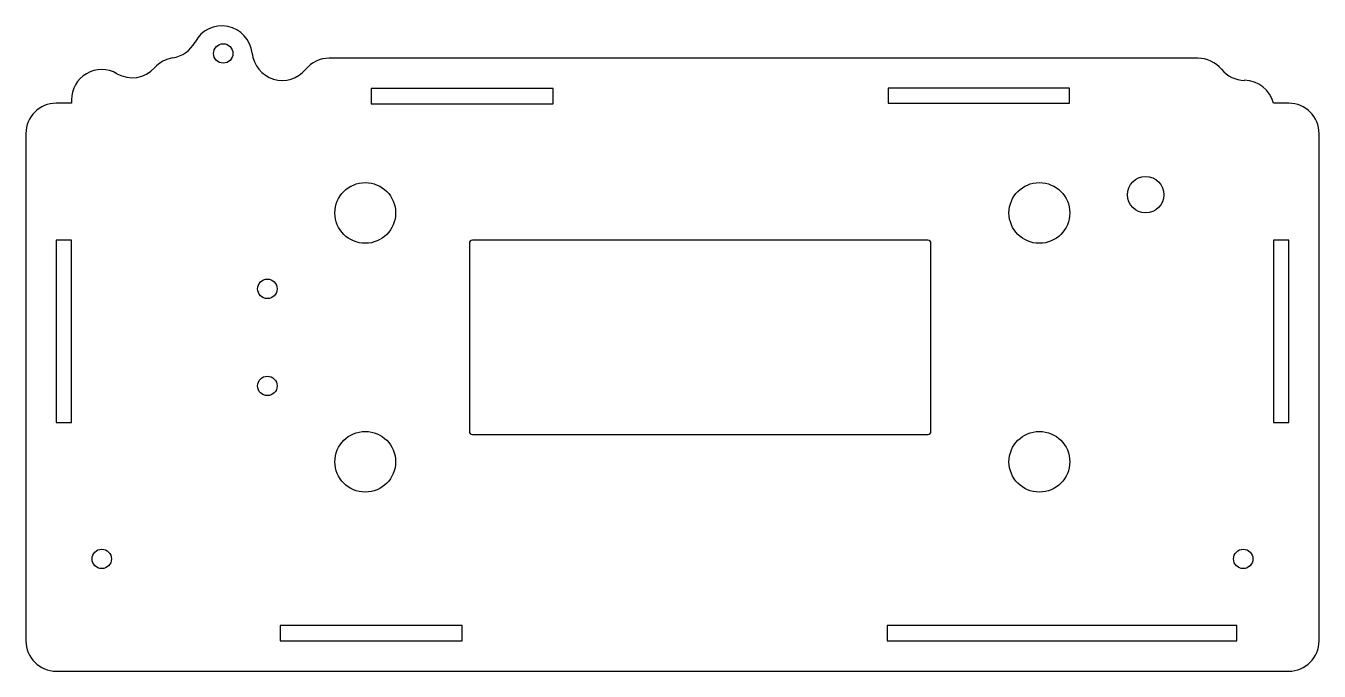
# Model space of a CAD drawing. Header units: millimetres. Extents: x -10 to 203, y -106 to 0.
import ezdxf

# ---------------------------------------------------------------- set-up
doc = ezdxf.new("R2010")
doc.units = ezdxf.units.MM
doc.layers.get('0').update_dxf_attribs({"linetype": 'CONTINUOUS'})

msp = doc.modelspace()

# ---------------------------------------------------------------- linework, layer by layer
for p, q in [((183.01, -5.28), (39.95, -5.28)), ((-2.5, -12.7), (-5, -12.7)), ((-2.5, -12.16), (-2.5, -12.7)), ((197.96, -12.7), (195.46, -12.7)), ((-10, -17.7), (-10, -101.28)), ((202.96, -101.28), (202.96, -17.7)), ((-5, -106.28), (197.96, -106.28))]:
    msp.add_line(p, q)
for points in [[(76.85, -10.28), (46.85, -10.28), (46.85, -12.78), (76.85, -12.78)], [(131.98, -10.2), (131.98, -12.7), (161.85, -12.7), (161.85, -10.2)], [(-5, -35.28), (-5, -65.28), (-2.5, -65.28), (-2.5, -35.28)], [(195.46, -35.28), (195.46, -65.28), (197.96, -65.28), (197.96, -35.28)], [(61.85, -101.28), (61.85, -98.78), (31.85, -98.78), (31.85, -101.28)], [(131.85, -101.28), (189.39, -101.28), (189.39, -98.78), (131.85, -98.78)]]:
    msp.add_lwpolyline(points, close=True)
msp.add_lwpolyline([(138.54, -35.28), (63.54, -35.28, 0.414214), (63.04, -35.78), (63.04, -66.78, 0.414214), (63.54, -67.28), (138.54, -67.28, 0.414214), (139.04, -66.78), (139.04, -35.78, 0.414214)], format="xyb", close=True)
for centre, radius in [((22.5, -4.5), 1.6), ((174.39, -27.78), 3), ((45.89, -30.78), 5), ((156.89, -30.78), 5), ((29.77, -43.28), 1.6), ((29.77, -59.28), 1.6), ((45.89, -71.78), 5), ((156.89, -71.78), 5), ((2.5, -87.78), 1.6), ((190.46, -87.78), 1.6)]:
    msp.add_circle(centre, radius)
for centre, start, end in [((22.28, -4.95), 5.8737, 152.1601), ((13.43, -0.28), 278.7608, 332.1601), ((14.96, -10.16), 98.7608, 138.2281), ((32.23, -3.93), 185.8737, 320.5553), ((39.95, -10.28), 90, 140.5553), ((183.01, -10.28), 39.4447, 90), ((2.5, -12.16), 60.0008, 180), ((7.5, -3.5), 240.0008, 318.2281), ((190.74, -3.93), 219.4447, 269.2903), ((190.61, -13.92), 14.1181, 89.2903), ((-5, -17.7), 90, 180), ((197.96, -17.7), 0, 90), ((-5, -101.28), 180, 270), ((197.96, -101.28), -90, 0)]:
    msp.add_arc(centre, 5, start, end)

doc.saveas('drawing.dxf')
